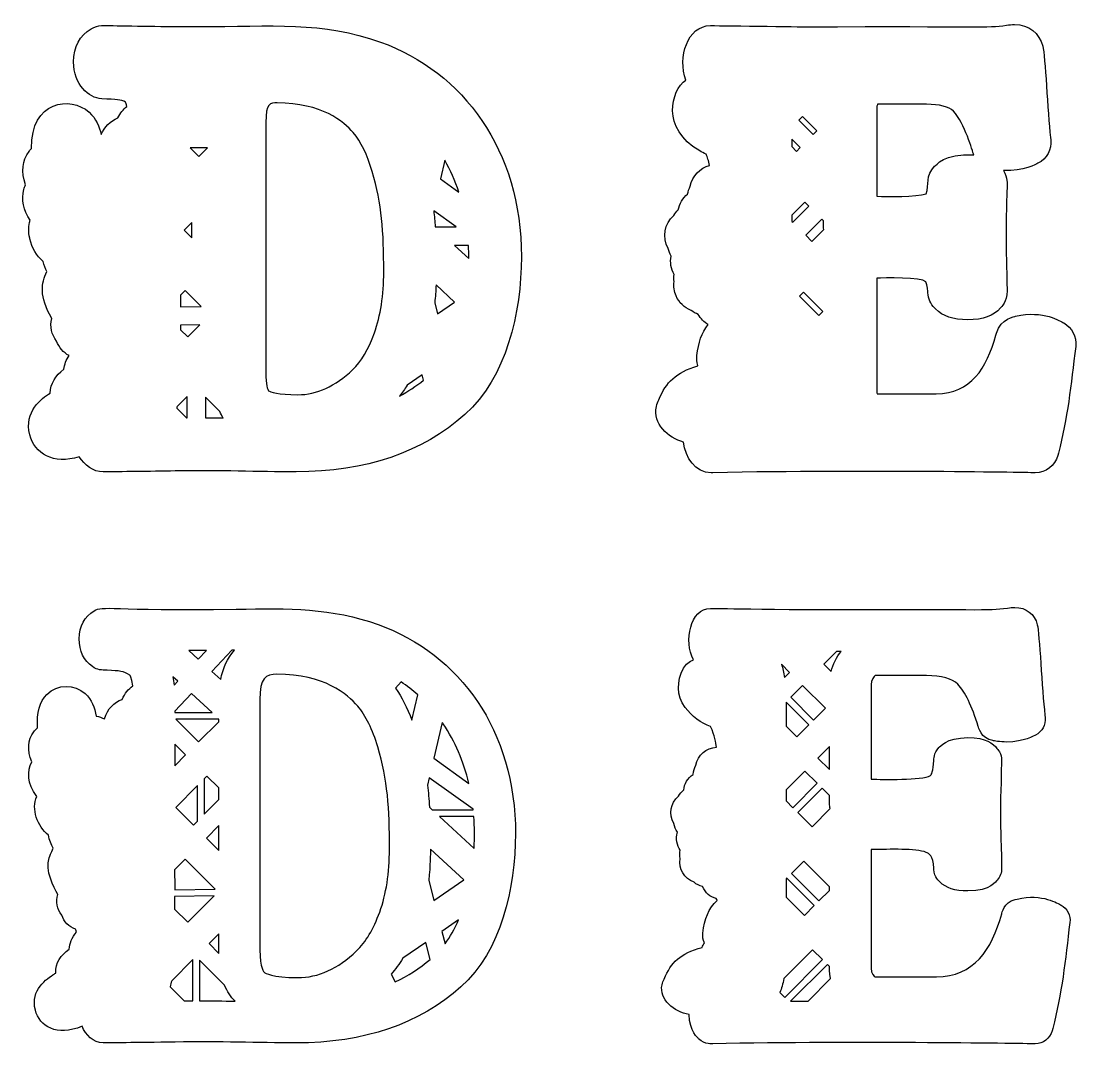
# Model space of a CAD drawing. Header units: millimetres. Extents: x -471 to 1551, y -2688 to 316.
# Drawn here: x 33 to 321.7, y -134 to 145.9 of the extents above; entities that cross this region are included whole.
import ezdxf

# ---------------------------------------------------------------- set-up
doc = ezdxf.new("R2010")
doc.units = ezdxf.units.MM
doc.header["$MEASUREMENT"] = 0
doc.layers.add('Layer 1', color=7, linetype='Continuous')

msp = doc.modelspace()

# ---------------------------------------------------------------- linework, layer by layer
at = {"layer": 'Layer 1', "color": 250}
for points, knots in [([(131.2421, 140.195), (115.3742, 145.9082), (101.8653, 144.397), (81.2979, 144.397), (81.2979, 144.397), (75.3635, 144.397), (63.7898, 144.5813), (58.224, 144.6734), (58.224, 144.6734), (58.224, 144.6734), (58.2056, 144.6734), (58.2056, 144.6734), (58.2056, 144.6734), (55.736, 144.7103), (54.1511, 144.9683), (52.2159, 143.8073), (52.2159, 143.8073), (49.0829, 142.0565), (47.369, 138.8497), (47.369, 134.7584), (47.369, 134.7584), (47.369, 128.5292), (51.4972, 124.8432), (55.0909, 124.6589), (55.0909, 124.6589), (59.2192, 124.4562), (60.2697, 124.5299), (61.5781, 123.7006), (61.5781, 123.7006), (61.6518, 123.5348), (61.7624, 123.1846), (61.8914, 122.5764), (61.8914, 122.5764), (60.9515, 121.7654), (60.1407, 120.715), (59.4956, 119.4617), (59.4956, 119.4617), (57.4315, 118.5771), (55.8465, 116.9369), (54.925, 114.9465), (54.925, 114.9465), (54.925, 114.9465), (54.9066, 114.9465), (54.9066, 114.9465), (54.9066, 114.9465), (54.4274, 116.9553), (53.5796, 119.2406), (51.6077, 121.0098), (51.6077, 121.0098), (46.5948, 125.5251), (35.6477, 124.1613), (35.8872, 111.1132), (35.8872, 111.1132), (35.6292, 110.8551), (35.4081, 110.5602), (35.1869, 110.2654), (35.1869, 110.2654), (33.344, 107.759), (33.0307, 104.718), (34.2286, 101.1612), (34.2286, 101.1612), (34.0443, 100.7557), (33.9153, 100.3134), (33.7863, 99.8711), (33.7863, 99.8711), (33.0675, 97.0698), (33.6388, 94.2316), (35.5002, 91.4303), (35.5002, 91.4303), (35.0394, 89.9744), (35.0026, 88.3157), (35.3712, 86.5281), (35.3712, 86.5281), (35.3897, 86.4728), (35.3897, 86.4175), (35.4081, 86.3806), (35.4081, 86.3806), (35.9978, 83.8189), (37.2326, 81.7548), (39.0571, 80.2067), (39.0571, 80.2067), (39.2783, 79.1194), (39.6838, 78.1426), (40.0524, 77.4239), (40.0524, 77.4239), (38.5411, 74.1987), (37.8777, 70.7892), (41.3978, 64.5969), (41.3978, 64.5969), (40.8633, 62.4038), (41.3609, 60.1553), (42.7247, 58.4045), (42.7247, 58.4045), (43.3513, 56.6721), (44.5676, 55.2715), (46.1342, 54.4237), (46.1342, 54.4237), (45.3601, 53.2626), (44.8994, 52.0095), (44.6966, 50.7194), (44.6966, 50.7194), (42.3745, 48.9502), (41.1397, 46.8123), (40.9555, 44.2137), (40.9555, 44.2137), (38.6886, 42.7394), (33.731, 39.2193), (35.4081, 32.769), (35.4081, 32.769), (36.7351, 27.7193), (41.8585, 24.4572), (48.9354, 26.7978), (48.9354, 26.7978), (50.3361, 24.4941), (52.7504, 22.6512), (55.4596, 22.6512), (55.4596, 22.6512), (60.1407, 22.688), (68.1207, 22.7802), (75.1792, 22.8908), (75.1792, 22.8908), (87.5086, 23.1119), (97.737, 22.6512), (108.1866, 22.6512), (108.1866, 22.6512), (127.2428, 22.6512), (142.779, 27.9404), (154.3528, 38.3716), (154.3528, 38.3716), (165.6685, 48.3605), (169.7968, 66.2187), (169.7968, 81.4232), (169.7968, 81.4232), (169.7968, 110.6708), (153.9289, 132.0123), (131.2421, 140.195)], [0, 0, 0, 0, 0.02857143, 0.02857143, 0.02857143, 0.02857143, 0.05714286, 0.05714286, 0.05714286, 0.05714286, 0.08571429, 0.08571429, 0.08571429, 0.08571429, 0.11428571, 0.11428571, 0.11428571, 0.11428571, 0.14285714, 0.14285714, 0.14285714, 0.14285714, 0.17142857, 0.17142857, 0.17142857, 0.17142857, 0.2, 0.2, 0.2, 0.2, 0.22857143, 0.22857143, 0.22857143, 0.22857143, 0.25714286, 0.25714286, 0.25714286, 0.25714286, 0.28571429, 0.28571429, 0.28571429, 0.28571429, 0.31428571, 0.31428571, 0.31428571, 0.31428571, 0.34285714, 0.34285714, 0.34285714, 0.34285714, 0.37142857, 0.37142857, 0.37142857, 0.37142857, 0.4, 0.4, 0.4, 0.4, 0.42857143, 0.42857143, 0.42857143, 0.42857143, 0.45714286, 0.45714286, 0.45714286, 0.45714286, 0.48571429, 0.48571429, 0.48571429, 0.48571429, 0.51428571, 0.51428571, 0.51428571, 0.51428571, 0.54285714, 0.54285714, 0.54285714, 0.54285714, 0.57142857, 0.57142857, 0.57142857, 0.57142857, 0.6, 0.6, 0.6, 0.6, 0.62857143, 0.62857143, 0.62857143, 0.62857143, 0.65714286, 0.65714286, 0.65714286, 0.65714286, 0.68571429, 0.68571429, 0.68571429, 0.68571429, 0.71428571, 0.71428571, 0.71428571, 0.71428571, 0.74285714, 0.74285714, 0.74285714, 0.74285714, 0.77142857, 0.77142857, 0.77142857, 0.77142857, 0.8, 0.8, 0.8, 0.8, 0.82857143, 0.82857143, 0.82857143, 0.82857143, 0.85714286, 0.85714286, 0.85714286, 0.85714286, 0.88571429, 0.88571429, 0.88571429, 0.88571429, 0.91428571, 0.91428571, 0.91428571, 0.91428571, 0.94285714, 0.94285714, 0.94285714, 0.94285714, 1, 1, 1, 1]), ([(318.0508, 63.4054), (317.3137, 63.7002), (312.5588, 67.0175), (304.8921, 65.1931), (304.8921, 65.1931), (304.8184, 65.1562), (300.8191, 64.6033), (299.6949, 60.5856), (299.6949, 60.5856), (299.6949, 60.5856), (299.5474, 60.0696), (299.5474, 60.0696), (299.5474, 60.0696), (296.9857, 50.947), (292.7101, 44.0175), (283.2004, 44.0175), (283.2004, 44.0175), (283.2004, 44.0175), (267.0746, 44.0174), (267.0746, 44.0174), (267.0746, 44.0174), (266.835, 44.6256), (267.0193, 43.1143), (266.964, 75.6241), (266.964, 75.6241), (268.6411, 75.6426), (279.4408, 75.9927), (280.3439, 74.6105), (280.3439, 74.6105), (280.8784, 73.818), (280.8968, 71.6986), (280.9152, 71.6065), (280.9152, 71.6065), (281.0074, 70.0399), (281.6524, 68.5656), (282.7582, 67.4598), (282.7582, 67.4598), (282.7582, 67.4598), (283.0162, 67.2018), (283.0162, 67.2018), (283.0162, 67.2018), (285.0434, 65.1561), (287.771, 64.2531), (291.8255, 64.2531), (291.8255, 64.2531), (296.0643, 64.2531), (298.8288, 65.2484), (300.7824, 67.4599), (300.7824, 67.4599), (300.8745, 67.5889), (302.6806, 69.2292), (302.6069, 72.1226), (302.6069, 72.1226), (302.2199, 86.2029), (302.1461, 87.2165), (302.5884, 101.0387), (302.5884, 101.0387), (302.57, 101.2045), (302.8464, 103.0659), (301.5932, 105.0194), (301.5932, 105.0194), (307.2142, 104.7798), (310.5869, 106.8993), (311.0107, 107.0467), (311.0107, 107.0467), (313.4066, 108.2262), (314.8257, 110.8063), (314.5308, 113.4786), (314.5308, 113.4786), (314.5308, 113.4786), (314.4571, 114.1237), (314.4571, 114.1237), (314.4571, 114.1237), (313.683, 120.9979), (313.0011, 136.5525), (312.3377, 139.022), (312.3377, 139.022), (311.4715, 142.6158), (308.4306, 144.9748), (304.6525, 144.9748), (304.6525, 144.9748), (303.8601, 144.9748), (303.1781, 144.8826), (302.441, 144.7721), (302.441, 144.7721), (296.7278, 143.9428), (296.5803, 144.5878), (247.576, 144.3482), (247.576, 144.3482), (247.576, 144.3482), (221.535, 144.68), (221.4982, 144.68), (221.4982, 144.68), (215.1215, 144.68), (212.5045, 135.9628), (214.7898, 129.7889), (214.7898, 129.7889), (210.6984, 127.006), (207.8972, 116.5564), (218.5495, 110.4194), (218.5495, 110.4194), (219.1393, 110.0692), (219.7106, 109.7928), (220.2819, 109.5532), (220.2819, 109.5532), (220.632, 108.7423), (221.019, 107.6734), (221.2402, 106.4571), (221.2402, 106.4571), (218.6232, 105.7199), (216.5406, 103.6189), (215.9693, 100.7623), (215.9693, 100.7623), (215.6192, 100.0804), (215.3795, 99.3617), (215.2505, 98.6061), (215.2505, 98.6061), (213.8868, 97.5188), (212.9653, 95.9707), (212.652, 94.2567), (212.652, 94.2567), (212.1912, 93.8144), (211.7858, 93.3167), (211.4541, 92.7823), (211.4541, 92.7823), (208.9292, 90.4786), (208.2657, 86.7926), (209.9244, 83.7518), (209.9244, 83.7518), (210.0903, 83.0146), (210.3667, 82.2958), (210.7537, 81.6324), (210.7537, 81.6324), (210.3851, 79.9184), (210.6801, 78.1492), (211.5462, 76.6195), (211.5462, 76.6195), (211.4725, 75.9745), (211.4725, 75.3294), (211.5647, 74.6844), (211.5647, 74.6844), (211.3804, 73.339), (211.5647, 71.9752), (212.0991, 70.7405), (212.0991, 70.7405), (212.8732, 68.9528), (214.3475, 67.5337), (216.1721, 66.7965), (216.1721, 66.7965), (216.7802, 66.3358), (217.4437, 65.9672), (218.1625, 65.7092), (218.1625, 65.7092), (218.7891, 64.5297), (219.729, 63.5713), (220.89, 62.9079), (220.89, 62.9079), (219.1208, 60.7148), (218.144, 58.024), (217.7939, 54.4303), (217.7939, 54.4303), (217.7017, 53.5272), (217.7939, 52.6426), (218.0703, 51.7764), (218.0703, 51.7764), (218.0519, 51.7396), (218.0335, 51.7027), (218.015, 51.6843), (218.015, 51.6843), (211.9517, 49.7123), (209.4453, 47.298), (207.3627, 42.3405), (207.3627, 42.3405), (207.1416, 41.806), (206.8836, 41.3637), (206.6993, 40.4975), (206.6993, 40.4975), (205.6672, 35.798), (209.906, 31.9646), (214.1448, 30.7667), (214.1448, 30.7667), (214.6425, 26.4726), (217.37, 22.4181), (221.6457, 22.4181), (221.6457, 22.4181), (221.6457, 22.4181), (222.1617, 22.4181), (222.1617, 22.4181), (222.1617, 22.4181), (264.8631, 23.2659), (310.2551, 22.3996), (310.2736, 22.3996), (310.2736, 22.3996), (313.1301, 22.3996), (315.6734, 24.3347), (316.4106, 27.0992), (316.4106, 27.0992), (316.4106, 27.0992), (316.5949, 27.7995), (316.5949, 27.7995), (316.5949, 27.7995), (319.1382, 37.1249), (320.0044, 46.395), (321.3313, 56.9367), (321.3313, 56.9367), (321.6631, 59.5904), (320.3545, 62.1706), (318.0508, 63.4054)], [0, 0, 0, 0, 0.01886792, 0.01886792, 0.01886792, 0.01886792, 0.03773585, 0.03773585, 0.03773585, 0.03773585, 0.05660377, 0.05660377, 0.05660377, 0.05660377, 0.0754717, 0.0754717, 0.0754717, 0.0754717, 0.09433962, 0.09433962, 0.09433962, 0.09433962, 0.11320755, 0.11320755, 0.11320755, 0.11320755, 0.13207547, 0.13207547, 0.13207547, 0.13207547, 0.1509434, 0.1509434, 0.1509434, 0.1509434, 0.16981132, 0.16981132, 0.16981132, 0.16981132, 0.18867925, 0.18867925, 0.18867925, 0.18867925, 0.20754717, 0.20754717, 0.20754717, 0.20754717, 0.22641509, 0.22641509, 0.22641509, 0.22641509, 0.24528302, 0.24528302, 0.24528302, 0.24528302, 0.26415094, 0.26415094, 0.26415094, 0.26415094, 0.28301887, 0.28301887, 0.28301887, 0.28301887, 0.30188679, 0.30188679, 0.30188679, 0.30188679, 0.32075472, 0.32075472, 0.32075472, 0.32075472, 0.33962264, 0.33962264, 0.33962264, 0.33962264, 0.35849057, 0.35849057, 0.35849057, 0.35849057, 0.37735849, 0.37735849, 0.37735849, 0.37735849, 0.39622642, 0.39622642, 0.39622642, 0.39622642, 0.41509434, 0.41509434, 0.41509434, 0.41509434, 0.43396226, 0.43396226, 0.43396226, 0.43396226, 0.45283019, 0.45283019, 0.45283019, 0.45283019, 0.47169811, 0.47169811, 0.47169811, 0.47169811, 0.49056604, 0.49056604, 0.49056604, 0.49056604, 0.50943396, 0.50943396, 0.50943396, 0.50943396, 0.52830189, 0.52830189, 0.52830189, 0.52830189, 0.54716981, 0.54716981, 0.54716981, 0.54716981, 0.56603774, 0.56603774, 0.56603774, 0.56603774, 0.58490566, 0.58490566, 0.58490566, 0.58490566, 0.60377358, 0.60377358, 0.60377358, 0.60377358, 0.62264151, 0.62264151, 0.62264151, 0.62264151, 0.64150943, 0.64150943, 0.64150943, 0.64150943, 0.66037736, 0.66037736, 0.66037736, 0.66037736, 0.67924528, 0.67924528, 0.67924528, 0.67924528, 0.69811321, 0.69811321, 0.69811321, 0.69811321, 0.71698113, 0.71698113, 0.71698113, 0.71698113, 0.73584906, 0.73584906, 0.73584906, 0.73584906, 0.75471698, 0.75471698, 0.75471698, 0.75471698, 0.77358491, 0.77358491, 0.77358491, 0.77358491, 0.79245283, 0.79245283, 0.79245283, 0.79245283, 0.81132075, 0.81132075, 0.81132075, 0.81132075, 0.83018868, 0.83018868, 0.83018868, 0.83018868, 0.8490566, 0.8490566, 0.8490566, 0.8490566, 0.86792453, 0.86792453, 0.86792453, 0.86792453, 0.88679245, 0.88679245, 0.88679245, 0.88679245, 0.90566038, 0.90566038, 0.90566038, 0.90566038, 0.9245283, 0.9245283, 0.9245283, 0.9245283, 0.94339623, 0.94339623, 0.94339623, 0.94339623, 0.96226415, 0.96226415, 0.96226415, 0.96226415, 1, 1, 1, 1]), ([(123.815, 115.4072), (125.9344, 112.8639), (127.6299, 109.3807), (129.0121, 104.7917), (129.0121, 104.7917), (131.666, 95.8349), (132.1636, 88.5184), (132.1636, 77.3132), (132.1636, 77.3132), (132.1636, 70.955), (131.2975, 65.3523), (129.6019, 60.6344), (129.6019, 60.6344), (127.9985, 56.1928), (125.9897, 52.8203), (123.6676, 50.5903), (123.6676, 50.5903), (118.9127, 46.0382), (113.863, 43.7344), (108.6843, 43.7344), (108.6843, 43.7344), (103.2476, 43.7344), (101.1466, 44.5454), (100.6306, 44.8034), (100.6306, 44.8034), (100.4463, 45.1535), (99.9303, 46.4621), (99.9303, 49.7609), (99.9303, 49.7609), (99.9303, 49.7609), (99.9302, 118.1717), (99.9302, 118.1717), (99.9302, 118.1717), (99.9302, 123.5347), (101.165, 123.5347), (103.0264, 123.5347), (103.0264, 123.5347), (115.2083, 123.5347), (121.2901, 118.4297), (123.815, 115.4072)], [0, 0, 0, 0, 0.09090909, 0.09090909, 0.09090909, 0.09090909, 0.18181818, 0.18181818, 0.18181818, 0.18181818, 0.27272727, 0.27272727, 0.27272727, 0.27272727, 0.36363636, 0.36363636, 0.36363636, 0.36363636, 0.45454545, 0.45454545, 0.45454545, 0.45454545, 0.54545455, 0.54545455, 0.54545455, 0.54545455, 0.63636364, 0.63636364, 0.63636364, 0.63636364, 0.72727273, 0.72727273, 0.72727273, 0.72727273, 0.81818182, 0.81818182, 0.81818182, 0.81818182, 1, 1, 1, 1]), ([(282.7766, 106.1989), (280.1965, 103.6187), (281.3207, 101.2229), (280.4545, 98.6612), (280.4545, 98.6612), (277.7269, 97.795), (269.8759, 97.9609), (266.964, 97.9977), (266.964, 97.9977), (267.0746, 123.3016), (266.7428, 122.2511), (267.1852, 123.1541), (267.1852, 123.1541), (267.1852, 123.1541), (280.5282, 123.1541), (280.5282, 123.1541), (280.5282, 123.1541), (284.1036, 123.1541), (286.7206, 122.4906), (287.9, 121.2742), (287.9, 121.2742), (291.0331, 118.0306), (293.0972, 110.2349), (293.4658, 109.3319), (293.4658, 109.3319), (285.3567, 109.9216), (283.0531, 106.3279), (282.7766, 106.1989)], [0, 0, 0, 0, 0.125, 0.125, 0.125, 0.125, 0.25, 0.25, 0.25, 0.25, 0.375, 0.375, 0.375, 0.375, 0.5, 0.5, 0.5, 0.5, 0.625, 0.625, 0.625, 0.625, 0.75, 0.75, 0.75, 0.75, 1, 1, 1, 1]), ([(249.6034, 114.8608), (249.6034, 114.8608), (245.641, 118.8416), (245.641, 118.8416), (245.641, 118.8416), (245.641, 118.8416), (246.6363, 119.8368), (246.6363, 119.8368), (246.6363, 119.8368), (246.6363, 119.8368), (250.5986, 115.8745), (250.5986, 115.8745), (250.5986, 115.8745), (250.5986, 115.8745), (249.6034, 114.8608), (249.6034, 114.8608)], [0, 0, 0, 0, 0.2, 0.2, 0.2, 0.2, 0.4, 0.4, 0.4, 0.4, 0.6, 0.6, 0.6, 0.6, 1, 1, 1, 1]), ([(245.0328, 110.2903), (245.0328, 110.2903), (243.7243, 111.5987), (243.7243, 111.5987), (243.7243, 111.5987), (243.7243, 111.5987), (243.7243, 113.6628), (243.7243, 113.6628), (243.7243, 113.6628), (243.7243, 113.6628), (246.0465, 111.3223), (246.0465, 111.3223), (246.0465, 111.3223), (246.0465, 111.3223), (245.0328, 110.2903), (245.0328, 110.2903)], [0, 0, 0, 0, 0.2, 0.2, 0.2, 0.2, 0.4, 0.4, 0.4, 0.4, 0.6, 0.6, 0.6, 0.6, 1, 1, 1, 1]), ([(81.5927, 108.8831), (81.5927, 108.8831), (79.2153, 111.2605), (79.2153, 111.2605), (79.2153, 111.2605), (79.2153, 111.2605), (83.9517, 111.2605), (83.9517, 111.2605), (83.9517, 111.2605), (83.9517, 111.2605), (81.5927, 108.8831), (81.5927, 108.8831)], [0, 0, 0, 0, 0.25, 0.25, 0.25, 0.25, 0.5, 0.5, 0.5, 0.5, 1, 1, 1, 1]), ([(147.6628, 102.783), (147.6628, 102.783), (148.8607, 107.8511), (148.8607, 107.8511), (148.8607, 107.8511), (150.4088, 105.1604), (151.6989, 102.2485), (152.7125, 99.1707), (152.7125, 99.1707), (152.7125, 99.1707), (147.6628, 102.783), (147.6628, 102.783)], [0, 0, 0, 0, 0.25, 0.25, 0.25, 0.25, 0.5, 0.5, 0.5, 0.5, 1, 1, 1, 1]), ([(243.9639, 90.9023), (243.9639, 90.9023), (243.7243, 91.1419), (243.7243, 91.1419), (243.7243, 91.1419), (243.7243, 91.1419), (243.7243, 92.8558), (243.7243, 92.8558), (243.7243, 92.8558), (243.7243, 92.8558), (247.2812, 96.4128), (247.2812, 96.4128), (247.2812, 96.4128), (247.2812, 96.4128), (248.387, 95.307), (248.387, 95.307), (248.387, 95.307), (248.387, 95.307), (243.9639, 90.9023), (243.9639, 90.9023)], [0, 0, 0, 0, 0.16666667, 0.16666667, 0.16666667, 0.16666667, 0.33333333, 0.33333333, 0.33333333, 0.33333333, 0.5, 0.5, 0.5, 0.5, 0.66666667, 0.66666667, 0.66666667, 0.66666667, 1, 1, 1, 1]), ([(151.9569, 89.6242), (151.9569, 89.6242), (146.2253, 89.6242), (146.2253, 89.6242), (146.2253, 89.6242), (146.1332, 91.1538), (146.0042, 92.5914), (145.8383, 93.992), (145.8383, 93.992), (145.8383, 93.992), (151.9569, 89.6242), (151.9569, 89.6242)], [0, 0, 0, 0, 0.25, 0.25, 0.25, 0.25, 0.5, 0.5, 0.5, 0.5, 1, 1, 1, 1]), ([(77.5751, 88.7212), (77.5751, 88.7212), (79.6576, 90.8037), (79.6576, 90.8037), (79.6576, 90.8037), (79.6576, 90.8037), (79.6576, 86.6386), (79.6576, 86.6386), (79.6576, 86.6386), (79.6576, 86.6386), (77.5751, 88.7212), (77.5751, 88.7212)], [0, 0, 0, 0, 0.25, 0.25, 0.25, 0.25, 0.5, 0.5, 0.5, 0.5, 1, 1, 1, 1]), ([(249.1979, 85.6683), (249.1979, 85.6683), (247.5208, 87.3454), (247.5208, 87.3454), (247.5208, 87.3454), (247.5208, 87.3454), (251.9439, 91.7685), (251.9439, 91.7685), (251.9439, 91.7685), (251.9439, 91.7685), (252.4047, 91.3078), (252.4047, 91.3078), (252.4047, 91.3078), (252.4047, 91.3078), (252.4047, 89.7228), (252.4047, 89.7228), (252.4047, 89.7228), (252.4047, 89.4464), (252.4231, 89.1699), (252.46, 88.8935), (252.46, 88.8935), (252.46, 88.8935), (249.1979, 85.6683), (249.1979, 85.6683)], [0, 0, 0, 0, 0.14285714, 0.14285714, 0.14285714, 0.14285714, 0.28571429, 0.28571429, 0.28571429, 0.28571429, 0.42857143, 0.42857143, 0.42857143, 0.42857143, 0.57142857, 0.57142857, 0.57142857, 0.57142857, 0.71428571, 0.71428571, 0.71428571, 0.71428571, 1, 1, 1, 1]), ([(155.4032, 81.0176), (155.4032, 81.0176), (151.533, 84.5929), (151.533, 84.5929), (151.533, 84.5929), (151.533, 84.5929), (155.3295, 84.5929), (155.3295, 84.5929), (155.3295, 84.5929), (155.3848, 83.395), (155.4032, 82.2155), (155.4032, 81.0176)], [0, 0, 0, 0, 0.25, 0.25, 0.25, 0.25, 0.5, 0.5, 0.5, 0.5, 1, 1, 1, 1]), ([(77.9068, 72.2819), (77.9068, 72.2819), (82.293, 67.8773), (82.293, 67.8773), (82.293, 67.8773), (82.293, 67.8773), (76.6167, 67.8036), (76.6167, 67.8036), (76.6167, 67.8036), (76.6167, 68.8725), (76.6167, 69.923), (76.6167, 70.9919), (76.6167, 70.9919), (76.6167, 70.9919), (77.9068, 72.2819), (77.9068, 72.2819)], [0, 0, 0, 0, 0.2, 0.2, 0.2, 0.2, 0.4, 0.4, 0.4, 0.4, 0.6, 0.6, 0.6, 0.6, 1, 1, 1, 1]), ([(151.5331, 69.0936), (151.5331, 69.0936), (146.8703, 65.8868), (146.8703, 65.8868), (146.8703, 65.8868), (146.8703, 65.8868), (146.0963, 68.9093), (146.0963, 68.9093), (146.0963, 68.9093), (146.2806, 70.4942), (146.3911, 72.1161), (146.4649, 73.7562), (146.4649, 73.7562), (146.4649, 73.7562), (151.5331, 69.0936), (151.5331, 69.0936)], [0, 0, 0, 0, 0.2, 0.2, 0.2, 0.2, 0.4, 0.4, 0.4, 0.4, 0.6, 0.6, 0.6, 0.6, 1, 1, 1, 1]), ([(245.8253, 70.685), (245.8253, 70.685), (246.9495, 71.8093), (246.9495, 71.8093), (246.9495, 71.8093), (246.9495, 71.8093), (252.2388, 66.52), (252.2388, 66.52), (252.2388, 66.52), (252.2388, 66.52), (251.1145, 65.3958), (251.1145, 65.3958), (251.1145, 65.3958), (251.1145, 65.3958), (245.8253, 70.685), (245.8253, 70.685)], [0, 0, 0, 0, 0.2, 0.2, 0.2, 0.2, 0.4, 0.4, 0.4, 0.4, 0.6, 0.6, 0.6, 0.6, 1, 1, 1, 1]), ([(81.9245, 62.846), (81.9245, 62.846), (78.6071, 59.5287), (78.6071, 59.5287), (78.6071, 59.5287), (78.6071, 59.5287), (76.6351, 61.5006), (76.6351, 61.5006), (76.6351, 61.5006), (76.6351, 61.5006), (76.6351, 62.7907), (76.6351, 62.7907), (76.6351, 62.7907), (76.6351, 62.7907), (81.9245, 62.846), (81.9245, 62.846)], [0, 0, 0, 0, 0.2, 0.2, 0.2, 0.2, 0.4, 0.4, 0.4, 0.4, 0.6, 0.6, 0.6, 0.6, 1, 1, 1, 1]), ([(143.0555, 47.7153), (141.0282, 46.0751), (138.8167, 44.6191), (136.4577, 43.3475), (136.4577, 43.3475), (137.1948, 44.2874), (137.8952, 45.2826), (138.5771, 46.3147), (138.5771, 46.3147), (138.5771, 46.3147), (142.6868, 49.1529), (142.6868, 49.1529), (142.6868, 49.1529), (142.6868, 49.1529), (143.0555, 47.7153), (143.0555, 47.7153)], [0, 0, 0, 0, 0.2, 0.2, 0.2, 0.2, 0.4, 0.4, 0.4, 0.4, 0.6, 0.6, 0.6, 0.6, 1, 1, 1, 1]), ([(78.2938, 37.3763), (78.2938, 37.3763), (75.5663, 40.1039), (75.5663, 40.1039), (75.5663, 40.1039), (75.6031, 40.2329), (75.64, 40.3619), (75.6584, 40.4909), (75.6584, 40.4909), (75.6584, 40.4909), (78.4045, 43.2369), (78.4045, 43.2369), (78.4045, 43.2369), (78.4045, 43.2369), (78.4045, 37.3947), (78.4045, 37.3947), (78.4045, 37.3947), (78.386, 37.3763), (78.3307, 37.3763), (78.2938, 37.3763)], [0, 0, 0, 0, 0.16666667, 0.16666667, 0.16666667, 0.16666667, 0.33333333, 0.33333333, 0.33333333, 0.33333333, 0.5, 0.5, 0.5, 0.5, 0.66666667, 0.66666667, 0.66666667, 0.66666667, 1, 1, 1, 1]), ([(83.4541, 43.0894), (83.4541, 43.0894), (87.3427, 39.2008), (87.3427, 39.2008), (87.3427, 39.2008), (87.6192, 38.5558), (87.9325, 37.9476), (88.2827, 37.3763), (88.2827, 37.3763), (86.8083, 37.3947), (85.168, 37.4131), (83.4541, 37.4131), (83.4541, 37.4131), (83.4541, 37.4131), (83.4541, 43.0894), (83.4541, 43.0894)], [0, 0, 0, 0, 0.2, 0.2, 0.2, 0.2, 0.4, 0.4, 0.4, 0.4, 0.6, 0.6, 0.6, 0.6, 1, 1, 1, 1]), ([(130.6837, -19.1078), (117.8567, -14.482), (106.4119, -14.6847), (91.8156, -14.9059), (91.8156, -14.9059), (56.6888, -15.4219), (55.5646, -13.8001), (52.9844, -15.3666), (52.9844, -15.3666), (50.3674, -16.8226), (48.9299, -19.5501), (48.9299, -23.0334), (48.9299, -23.0334), (48.9299, -26.3322), (50.1647, -28.9492), (52.5237, -30.5895), (52.5237, -30.5895), (53.8691, -31.6031), (55.0486, -31.5478), (56.5782, -31.6031), (56.5782, -31.6031), (59.9324, -31.7506), (61.075, -31.8058), (62.7337, -32.9485), (62.7337, -32.9485), (62.7337, -32.9485), (63.2866, -33.4461), (63.5999, -35.8972), (63.5999, -35.8972), (62.3651, -36.7081), (61.3883, -37.9429), (60.6512, -39.5832), (60.6512, -39.5832), (58.4765, -40.3019), (56.6335, -42.108), (55.8411, -44.9277), (55.8411, -44.9277), (55.1223, -44.5407), (54.3483, -44.2827), (53.5558, -44.1906), (53.5558, -44.1906), (53.1135, -41.85), (52.3394, -39.5832), (50.5333, -37.9614), (50.5333, -37.9614), (47.6952, -35.3997), (42.9219, -35.3075), (40.0469, -38.201), (40.0469, -38.201), (38.1486, -40.1177), (37.3009, -43.177), (37.5036, -47.3237), (37.5036, -47.3237), (37.1166, -47.6554), (36.7664, -48.024), (36.4715, -48.4479), (36.4715, -48.4479), (34.8681, -50.641), (34.6838, -53.4055), (35.9555, -56.6859), (35.9555, -56.6859), (34.6285, -59.1371), (34.6654, -62.5466), (37.2824, -66.1035), (37.2824, -66.1035), (35.7528, -69.5314), (37.4667, -74.3968), (40.526, -76.6636), (40.526, -76.6636), (40.7103, -78.009), (41.2632, -79.3175), (41.8345, -80.2758), (41.8345, -80.2758), (41.1342, -81.6212), (40.9499, -82.2846), (40.7287, -82.9296), (40.7287, -82.9296), (39.5493, -86.376), (41.8898, -90.9097), (43.1061, -92.9369), (43.1061, -92.9369), (42.4242, -94.8352), (42.7744, -96.973), (44.1382, -98.558), (44.1382, -98.558), (44.7095, -100.3825), (46.1286, -101.7831), (47.9163, -102.3729), (47.9163, -102.3729), (48.0085, -102.6678), (48.1006, -102.9627), (48.1928, -103.2391), (48.1928, -103.2391), (46.9211, -104.6582), (46.2761, -106.2984), (46.1839, -107.9018), (46.1839, -107.9018), (43.8434, -109.5052), (42.4058, -111.5877), (42.498, -114.4074), (42.498, -114.4074), (42.369, -114.4811), (42.0925, -114.6654), (42.0925, -114.6654), (42.0925, -114.6654), (40.1021, -115.9371), (35.4579, -118.9227), (36.9322, -124.5621), (36.9322, -124.5621), (38.0933, -129.0037), (42.7007, -131.8234), (49.6856, -128.9668), (49.6856, -128.9668), (50.6439, -131.252), (52.8186, -133.5005), (55.4724, -133.5005), (55.4724, -133.5005), (56.6704, -133.482), (64.3923, -133.4452), (75.1184, -133.2609), (75.1184, -133.2609), (87.4846, -133.0397), (97.7131, -133.5005), (108.1627, -133.5005), (108.1627, -133.5005), (126.8134, -133.5005), (141.9994, -128.3402), (153.2783, -118.1671), (153.2783, -118.1671), (164.2255, -108.4916), (168.1879, -90.9835), (168.1879, -76.3134), (168.1879, -76.3134), (168.1879, -48.0976), (152.965, -27.1432), (130.6837, -19.1078)], [0, 0, 0, 0, 0.02857143, 0.02857143, 0.02857143, 0.02857143, 0.05714286, 0.05714286, 0.05714286, 0.05714286, 0.08571429, 0.08571429, 0.08571429, 0.08571429, 0.11428571, 0.11428571, 0.11428571, 0.11428571, 0.14285714, 0.14285714, 0.14285714, 0.14285714, 0.17142857, 0.17142857, 0.17142857, 0.17142857, 0.2, 0.2, 0.2, 0.2, 0.22857143, 0.22857143, 0.22857143, 0.22857143, 0.25714286, 0.25714286, 0.25714286, 0.25714286, 0.28571429, 0.28571429, 0.28571429, 0.28571429, 0.31428571, 0.31428571, 0.31428571, 0.31428571, 0.34285714, 0.34285714, 0.34285714, 0.34285714, 0.37142857, 0.37142857, 0.37142857, 0.37142857, 0.4, 0.4, 0.4, 0.4, 0.42857143, 0.42857143, 0.42857143, 0.42857143, 0.45714286, 0.45714286, 0.45714286, 0.45714286, 0.48571429, 0.48571429, 0.48571429, 0.48571429, 0.51428571, 0.51428571, 0.51428571, 0.51428571, 0.54285714, 0.54285714, 0.54285714, 0.54285714, 0.57142857, 0.57142857, 0.57142857, 0.57142857, 0.6, 0.6, 0.6, 0.6, 0.62857143, 0.62857143, 0.62857143, 0.62857143, 0.65714286, 0.65714286, 0.65714286, 0.65714286, 0.68571429, 0.68571429, 0.68571429, 0.68571429, 0.71428571, 0.71428571, 0.71428571, 0.71428571, 0.74285714, 0.74285714, 0.74285714, 0.74285714, 0.77142857, 0.77142857, 0.77142857, 0.77142857, 0.8, 0.8, 0.8, 0.8, 0.82857143, 0.82857143, 0.82857143, 0.82857143, 0.85714286, 0.85714286, 0.85714286, 0.85714286, 0.88571429, 0.88571429, 0.88571429, 0.88571429, 0.91428571, 0.91428571, 0.91428571, 0.91428571, 0.94285714, 0.94285714, 0.94285714, 0.94285714, 1, 1, 1, 1]), ([(317.337, -95.8235), (316.5629, -95.5102), (312.3058, -92.5246), (305.3025, -94.1833), (305.3025, -94.1833), (305.3025, -94.1833), (304.768, -94.3123), (304.768, -94.3123), (304.768, -94.3123), (301.5982, -95.0679), (301.1927, -98.0534), (301.1189, -98.2009), (301.1189, -98.2009), (298.3729, -108.0423), (293.526, -115.4142), (283.2422, -115.4142), (283.2422, -115.4142), (283.2422, -115.4142), (266.5082, -115.4142), (266.5082, -115.4142), (266.5082, -115.4142), (266.1765, -115.4142), (265.4209, -114.548), (265.4209, -113.1104), (265.4209, -113.1104), (265.4209, -113.1104), (265.4209, -80.6191), (265.4209, -80.6191), (265.4209, -80.6191), (270.6549, -80.6006), (277.5475, -80.2689), (280.4594, -81.3932), (280.4594, -81.3932), (281.2519, -81.7065), (282.3393, -82.1119), (282.542, -85.761), (282.542, -85.761), (282.542, -85.761), (282.5604, -86.1111), (282.5604, -86.1111), (282.5604, -86.1111), (282.671, -88.2305), (284.1085, -89.3363), (284.2007, -89.4653), (284.2007, -89.4653), (285.9146, -91.1792), (288.2736, -91.9533), (291.8858, -91.9533), (291.8858, -91.9533), (298.2624, -91.9533), (299.5525, -89.2442), (299.8842, -89.023), (299.8842, -89.023), (300.6767, -88.1199), (301.1006, -86.9404), (301.0821, -85.7241), (301.0821, -85.7241), (300.6951, -67.1102), (300.5845, -75.1824), (301.0821, -56.3842), (301.0821, -56.3842), (301.1558, -54.3201), (299.9027, -53.1037), (299.8105, -52.9747), (299.8105, -52.9747), (298.7969, -51.7031), (296.8802, -50.026), (291.8858, -50.026), (291.8858, -50.026), (285.7856, -50.026), (284.2744, -52.5509), (283.961, -52.7536), (283.961, -52.7536), (282.4314, -54.2832), (282.5788, -56.1077), (282.542, -56.2552), (282.542, -56.2552), (282.3945, -59.2408), (281.8048, -60.2175), (281.6758, -60.3834), (281.6758, -60.3834), (279.2984, -61.7841), (268.5723, -61.4339), (265.4209, -61.3971), (265.4209, -61.3971), (265.4209, -61.3971), (265.4209, -35.5403), (265.4209, -35.5403), (265.4209, -35.5403), (265.4209, -34.2871), (266.2133, -33.1444), (266.5082, -33.0707), (266.5082, -33.0707), (266.5082, -33.0707), (280.57, -33.0707), (280.57, -33.0707), (280.57, -33.0707), (284.643, -33.0707), (287.5917, -33.8817), (289.0845, -35.4298), (289.0845, -35.4298), (291.0749, -37.4938), (292.9732, -41.3825), (294.6871, -46.9851), (294.6871, -46.9851), (294.724, -47.022), (295.369, -50.3209), (298.6679, -50.8554), (298.6679, -50.8554), (299.0181, -50.8922), (300.5478, -51.224), (302.5565, -51.224), (302.5565, -51.224), (307.1271, -51.224), (310.0943, -49.4363), (310.3523, -49.3258), (310.3523, -49.3258), (312.1584, -48.4411), (313.2088, -46.506), (312.9877, -44.4972), (312.9877, -44.4972), (312.9877, -44.4972), (312.914, -43.8522), (312.914, -43.8522), (312.914, -43.8522), (312.1399, -36.9779), (311.4396, -21.368), (310.8314, -19.1565), (310.8314, -19.1565), (310.1495, -16.2999), (307.7537, -14.4016), (304.6944, -14.4016), (304.6944, -14.4016), (304.0125, -14.4016), (303.4043, -14.4938), (302.704, -14.5859), (302.704, -14.5859), (296.7697, -15.4337), (296.4932, -14.7702), (247.5995, -15.0282), (247.5995, -15.0282), (221.5585, -14.6965), (221.5585, -14.6965), (221.5217, -14.6965), (221.5217, -14.6965), (215.9928, -14.6965), (214.0761, -23.727), (216.8959, -28.7214), (216.8959, -28.7214), (215.7348, -29.1269), (214.7396, -29.9562), (214.1314, -31.062), (214.1314, -31.062), (212.2147, -34.582), (212.1963, -38.5444), (214.5737, -41.7696), (214.5737, -41.7696), (216.3061, -44.1286), (219.089, -46.1374), (221.4848, -46.9851), (221.4848, -46.9851), (222.7564, -49.5468), (222.8671, -51.3529), (223.1251, -52.6615), (223.1251, -52.6615), (220.3237, -52.7536), (218.0016, -54.744), (217.5225, -57.5637), (217.5225, -57.5637), (217.0986, -58.3193), (216.8406, -59.1855), (216.7853, -60.0701), (216.7853, -60.0701), (215.1819, -61.1391), (214.3342, -62.6503), (214.1868, -64.3458), (214.1868, -64.3458), (213.5786, -64.8249), (213.081, -65.3962), (212.7308, -66.0413), (212.7308, -66.0413), (210.5561, -67.8843), (210.0033, -70.9804), (211.4592, -73.4869), (211.4592, -73.4869), (211.6251, -74.3531), (211.9752, -75.164), (212.4913, -75.8828), (212.4913, -75.8828), (211.92, -77.7626), (212.2886, -79.4949), (213.2285, -80.8219), (213.2285, -80.8219), (213.081, -81.5406), (213.0441, -82.3146), (213.1916, -83.0887), (213.1916, -83.0887), (212.7124, -85.9269), (214.2974, -88.6176), (216.9881, -89.5759), (216.9881, -89.5759), (217.67, -90.1472), (218.4625, -90.5342), (219.3286, -90.7554), (219.3286, -90.7554), (220.0843, -92.5246), (221.4297, -93.6119), (223.0514, -94.0543), (223.0514, -94.0543), (223.1436, -94.2386), (223.2541, -94.4044), (223.3647, -94.5703), (223.3647, -94.5703), (221.0057, -96.745), (219.7894, -99.5278), (219.384, -103.4902), (219.384, -103.4902), (219.2918, -104.4116), (219.4576, -105.3147), (219.8263, -106.1256), (219.8263, -106.1256), (219.5683, -106.5126), (219.3471, -106.9365), (219.1996, -107.3788), (219.1996, -107.3788), (213.1178, -109.1296), (210.7589, -111.4333), (208.8238, -116.0407), (208.8238, -116.0407), (208.5658, -116.6673), (208.4, -116.9438), (208.2525, -117.6072), (208.2525, -117.6072), (207.3679, -121.588), (211.6067, -125.0344), (215.6428, -125.7163), (215.6428, -125.7163), (215.7902, -130.5264), (218.1308, -132.1666), (218.2598, -132.3509), (218.2598, -132.3509), (219.9553, -134.0465), (222.1484, -133.7516), (222.13, -133.7332), (222.13, -133.7332), (261.164, -132.9591), (310.2419, -133.7516), (310.2604, -133.7516), (310.2604, -133.7516), (312.4166, -133.7516), (314.2965, -132.2957), (314.8678, -130.2316), (314.8678, -130.2316), (314.8678, -130.2316), (315.0521, -129.5313), (315.0521, -129.5313), (315.0521, -129.5313), (317.577, -120.2428), (318.4801, -110.7516), (319.7332, -100.6153), (319.7332, -100.6153), (320.0462, -98.6801), (319.051, -96.745), (317.337, -95.8235)], [0, 0, 0, 0, 0.01492537, 0.01492537, 0.01492537, 0.01492537, 0.02985075, 0.02985075, 0.02985075, 0.02985075, 0.04477612, 0.04477612, 0.04477612, 0.04477612, 0.05970149, 0.05970149, 0.05970149, 0.05970149, 0.07462687, 0.07462687, 0.07462687, 0.07462687, 0.08955224, 0.08955224, 0.08955224, 0.08955224, 0.10447761, 0.10447761, 0.10447761, 0.10447761, 0.11940299, 0.11940299, 0.11940299, 0.11940299, 0.13432836, 0.13432836, 0.13432836, 0.13432836, 0.14925373, 0.14925373, 0.14925373, 0.14925373, 0.1641791, 0.1641791, 0.1641791, 0.1641791, 0.17910448, 0.17910448, 0.17910448, 0.17910448, 0.19402985, 0.19402985, 0.19402985, 0.19402985, 0.20895522, 0.20895522, 0.20895522, 0.20895522, 0.2238806, 0.2238806, 0.2238806, 0.2238806, 0.23880597, 0.23880597, 0.23880597, 0.23880597, 0.25373134, 0.25373134, 0.25373134, 0.25373134, 0.26865672, 0.26865672, 0.26865672, 0.26865672, 0.28358209, 0.28358209, 0.28358209, 0.28358209, 0.29850746, 0.29850746, 0.29850746, 0.29850746, 0.31343284, 0.31343284, 0.31343284, 0.31343284, 0.32835821, 0.32835821, 0.32835821, 0.32835821, 0.34328358, 0.34328358, 0.34328358, 0.34328358, 0.35820896, 0.35820896, 0.35820896, 0.35820896, 0.37313433, 0.37313433, 0.37313433, 0.37313433, 0.3880597, 0.3880597, 0.3880597, 0.3880597, 0.40298507, 0.40298507, 0.40298507, 0.40298507, 0.41791045, 0.41791045, 0.41791045, 0.41791045, 0.43283582, 0.43283582, 0.43283582, 0.43283582, 0.44776119, 0.44776119, 0.44776119, 0.44776119, 0.46268657, 0.46268657, 0.46268657, 0.46268657, 0.47761194, 0.47761194, 0.47761194, 0.47761194, 0.49253731, 0.49253731, 0.49253731, 0.49253731, 0.50746269, 0.50746269, 0.50746269, 0.50746269, 0.52238806, 0.52238806, 0.52238806, 0.52238806, 0.53731343, 0.53731343, 0.53731343, 0.53731343, 0.55223881, 0.55223881, 0.55223881, 0.55223881, 0.56716418, 0.56716418, 0.56716418, 0.56716418, 0.58208955, 0.58208955, 0.58208955, 0.58208955, 0.59701493, 0.59701493, 0.59701493, 0.59701493, 0.6119403, 0.6119403, 0.6119403, 0.6119403, 0.62686567, 0.62686567, 0.62686567, 0.62686567, 0.64179104, 0.64179104, 0.64179104, 0.64179104, 0.65671642, 0.65671642, 0.65671642, 0.65671642, 0.67164179, 0.67164179, 0.67164179, 0.67164179, 0.68656716, 0.68656716, 0.68656716, 0.68656716, 0.70149254, 0.70149254, 0.70149254, 0.70149254, 0.71641791, 0.71641791, 0.71641791, 0.71641791, 0.73134328, 0.73134328, 0.73134328, 0.73134328, 0.74626866, 0.74626866, 0.74626866, 0.74626866, 0.76119403, 0.76119403, 0.76119403, 0.76119403, 0.7761194, 0.7761194, 0.7761194, 0.7761194, 0.79104478, 0.79104478, 0.79104478, 0.79104478, 0.80597015, 0.80597015, 0.80597015, 0.80597015, 0.82089552, 0.82089552, 0.82089552, 0.82089552, 0.8358209, 0.8358209, 0.8358209, 0.8358209, 0.85074627, 0.85074627, 0.85074627, 0.85074627, 0.86567164, 0.86567164, 0.86567164, 0.86567164, 0.88059701, 0.88059701, 0.88059701, 0.88059701, 0.89552239, 0.89552239, 0.89552239, 0.89552239, 0.91044776, 0.91044776, 0.91044776, 0.91044776, 0.92537313, 0.92537313, 0.92537313, 0.92537313, 0.94029851, 0.94029851, 0.94029851, 0.94029851, 0.95522388, 0.95522388, 0.95522388, 0.95522388, 0.97014925, 0.97014925, 0.97014925, 0.97014925, 1, 1, 1, 1]), ([(83.6698, -26.2032), (83.6698, -26.2032), (81.4582, -28.5806), (81.4582, -28.5806), (81.4582, -28.5806), (81.4582, -28.5806), (78.8412, -26.2032), (78.8412, -26.2032), (78.8412, -26.2032), (80.463, -26.2216), (81.8084, -26.2216), (83.6698, -26.2032)], [0, 0, 0, 0, 0.25, 0.25, 0.25, 0.25, 0.5, 0.5, 0.5, 0.5, 1, 1, 1, 1]), ([(90.6177, -26.1295), (90.6177, -26.1295), (91.3918, -26.111), (91.3918, -26.111), (91.3918, -26.111), (89.3461, -28.3779), (88.185, -31.1607), (87.5953, -34.1094), (87.5953, -34.1094), (87.5953, -34.1094), (85.1995, -31.9347), (85.1995, -31.9347), (85.1995, -31.9347), (85.1995, -31.9347), (90.6177, -26.1295), (90.6177, -26.1295)], [0, 0, 0, 0, 0.2, 0.2, 0.2, 0.2, 0.4, 0.4, 0.4, 0.4, 0.6, 0.6, 0.6, 0.6, 1, 1, 1, 1]), ([(255.9849, -26.4361), (255.9849, -26.4361), (257.1828, -26.4361), (257.1828, -26.4361), (257.1828, -26.4361), (255.9296, -28.021), (255.0081, -29.9193), (254.4921, -31.9281), (254.4921, -31.9281), (254.4921, -31.9281), (252.5017, -29.9377), (252.5017, -29.9377), (252.5017, -29.9377), (252.5017, -29.9377), (255.9849, -26.4361), (255.9849, -26.4361)], [0, 0, 0, 0, 0.2, 0.2, 0.2, 0.2, 0.4, 0.4, 0.4, 0.4, 0.6, 0.6, 0.6, 0.6, 1, 1, 1, 1]), ([(243.1395, -32.1861), (243.1395, -32.1861), (241.7204, -33.6052), (241.7204, -33.6052), (241.7204, -33.6052), (241.5177, -32.2414), (241.2413, -31.025), (240.9095, -29.9377), (240.9095, -29.9377), (240.9095, -29.9377), (243.1395, -32.1861), (243.1395, -32.1861)], [0, 0, 0, 0, 0.25, 0.25, 0.25, 0.25, 0.5, 0.5, 0.5, 0.5, 1, 1, 1, 1]), ([(75.874, -34.5887), (75.874, -34.5887), (74.8419, -35.6944), (74.8419, -35.6944), (74.8419, -35.6944), (74.7682, -34.8098), (74.6761, -34.0911), (74.5471, -33.3907), (74.5471, -33.3907), (74.5471, -33.3907), (75.874, -34.5887), (75.874, -34.5887)], [0, 0, 0, 0, 0.25, 0.25, 0.25, 0.25, 0.5, 0.5, 0.5, 0.5, 1, 1, 1, 1]), ([(131.0707, -97.7101), (129.3751, -102.3912), (127.2557, -105.9665), (124.7309, -108.3623), (124.7309, -108.3623), (119.6627, -113.2093), (114.2444, -115.6605), (108.6418, -115.6605), (108.6418, -115.6605), (101.6017, -115.6605), (99.7035, -114.352), (99.5008, -114.2045), (99.5008, -114.2045), (99.4823, -114.1861), (98.3028, -113.2093), (98.3028, -108.049), (98.3028, -108.049), (98.3028, -108.049), (98.3028, -39.6384), (98.3028, -39.6384), (98.3028, -39.6384), (98.3028, -33.7594), (99.8878, -32.6904), (102.984, -32.6904), (102.984, -32.6904), (115.8478, -32.6904), (122.3166, -38.1272), (125.0442, -41.3892), (125.0442, -41.3892), (127.311, -44.0983), (129.1171, -47.7658), (130.5362, -52.5759), (130.5362, -52.5759), (133.2454, -61.717), (133.743, -69.1626), (133.743, -80.4968), (133.743, -80.4968), (133.7245, -87.0393), (132.8399, -92.8262), (131.0707, -97.7101)], [0, 0, 0, 0, 0.09090909, 0.09090909, 0.09090909, 0.09090909, 0.18181818, 0.18181818, 0.18181818, 0.18181818, 0.27272727, 0.27272727, 0.27272727, 0.27272727, 0.36363636, 0.36363636, 0.36363636, 0.36363636, 0.45454545, 0.45454545, 0.45454545, 0.45454545, 0.54545455, 0.54545455, 0.54545455, 0.54545455, 0.63636364, 0.63636364, 0.63636364, 0.63636364, 0.72727273, 0.72727273, 0.72727273, 0.72727273, 0.81818182, 0.81818182, 0.81818182, 0.81818182, 1, 1, 1, 1]), ([(136.9313, -34.7914), (138.5162, -35.8788), (140.0459, -37.0767), (141.4834, -38.3668), (141.4834, -38.3668), (141.4834, -38.3668), (139.8616, -45.241), (139.8616, -45.241), (139.8616, -45.241), (138.59, -41.8684), (137.0972, -38.975), (135.3648, -36.487), (135.3648, -36.487), (135.3648, -36.487), (136.9313, -34.7914), (136.9313, -34.7914)], [0, 0, 0, 0, 0.2, 0.2, 0.2, 0.2, 0.4, 0.4, 0.4, 0.4, 0.6, 0.6, 0.6, 0.6, 1, 1, 1, 1]), ([(252.9072, -41.9538), (252.9072, -41.9538), (249.6452, -45.2158), (249.6452, -45.2158), (249.6452, -45.2158), (249.6452, -45.2158), (243.4343, -38.9866), (243.4343, -38.9866), (243.4343, -38.9866), (243.4343, -38.9866), (246.678, -35.743), (246.678, -35.743), (246.678, -35.743), (246.678, -35.743), (252.9072, -41.9538), (252.9072, -41.9538)], [0, 0, 0, 0, 0.2, 0.2, 0.2, 0.2, 0.4, 0.4, 0.4, 0.4, 0.6, 0.6, 0.6, 0.6, 1, 1, 1, 1]), ([(75.0631, -42.8267), (75.0631, -42.8267), (79.5968, -37.9613), (79.5968, -37.9613), (79.5968, -37.9613), (79.5968, -37.9613), (85.2915, -43.1216), (85.2915, -43.1216), (85.2915, -43.1216), (85.2915, -43.1216), (75.0631, -43.1216), (75.0631, -43.1216), (75.0631, -43.1216), (75.0631, -43.0294), (75.0631, -42.9373), (75.0631, -42.8267)], [0, 0, 0, 0, 0.2, 0.2, 0.2, 0.2, 0.4, 0.4, 0.4, 0.4, 0.6, 0.6, 0.6, 0.6, 1, 1, 1, 1]), ([(242.1627, -40.3136), (242.1627, -40.3136), (248.3366, -46.5059), (248.3366, -46.5059), (248.3366, -46.5059), (248.3366, -46.5059), (245.0561, -49.7864), (245.0561, -49.7864), (245.0561, -49.7864), (245.0561, -49.7864), (242.1627, -46.8929), (242.1627, -46.8929), (242.1627, -46.8929), (242.1811, -41.2166), (242.1811, -41.1613), (242.1627, -40.3136)], [0, 0, 0, 0, 0.2, 0.2, 0.2, 0.2, 0.4, 0.4, 0.4, 0.4, 0.6, 0.6, 0.6, 0.6, 1, 1, 1, 1]), ([(87.0792, -44.9646), (87.0792, -44.9646), (87.0792, -45.6833), (87.0792, -45.6833), (87.0792, -45.6833), (87.0792, -45.6833), (81.5688, -51.1938), (81.5688, -51.1938), (81.5688, -51.1938), (81.5688, -51.1938), (75.358, -44.983), (75.358, -44.983), (75.358, -44.983), (75.358, -44.983), (87.0792, -44.983), (87.0792, -44.983), (87.0792, -44.983), (87.0792, -44.983), (87.0792, -44.9646), (87.0792, -44.9646)], [0, 0, 0, 0, 0.16666667, 0.16666667, 0.16666667, 0.16666667, 0.33333333, 0.33333333, 0.33333333, 0.33333333, 0.5, 0.5, 0.5, 0.5, 0.66666667, 0.66666667, 0.66666667, 0.66666667, 1, 1, 1, 1]), ([(148.1549, -45.886), (148.2471, -46.015), (148.3392, -46.1625), (148.4314, -46.2915), (148.4314, -46.2915), (151.675, -51.0648), (154.0156, -56.5015), (155.4162, -62.528), (155.4162, -62.528), (155.4162, -62.528), (145.8328, -55.6722), (145.8328, -55.6722), (145.8328, -55.6722), (145.8328, -55.6722), (148.1549, -45.886), (148.1549, -45.886)], [0, 0, 0, 0, 0.2, 0.2, 0.2, 0.2, 0.4, 0.4, 0.4, 0.4, 0.6, 0.6, 0.6, 0.6, 1, 1, 1, 1]), ([(75.0447, -57.7178), (75.0447, -56.6857), (75.0632, -53.0736), (75.0632, -51.7835), (75.0632, -51.7835), (75.0632, -51.7835), (78.0119, -54.7322), (78.0119, -54.7322), (78.0119, -54.7322), (78.0119, -54.7322), (75.0447, -57.7178), (75.0447, -57.7178)], [0, 0, 0, 0, 0.25, 0.25, 0.25, 0.25, 0.5, 0.5, 0.5, 0.5, 1, 1, 1, 1]), ([(250.8799, -55.6101), (250.8799, -55.6101), (254.0314, -52.4586), (254.0314, -52.4586), (254.0314, -52.4586), (254.0314, -52.4586), (254.0314, -58.7431), (254.0314, -58.7431), (254.0314, -58.7431), (254.0314, -58.7431), (250.8799, -55.6101), (250.8799, -55.6101)], [0, 0, 0, 0, 0.25, 0.25, 0.25, 0.25, 0.5, 0.5, 0.5, 0.5, 1, 1, 1, 1]), ([(83.0615, -61.3116), (83.0615, -61.3116), (83.8356, -60.5375), (83.8356, -60.5375), (83.8356, -60.5375), (83.8356, -60.5375), (87.0792, -63.7812), (87.0792, -63.7812), (87.0792, -63.7812), (87.0792, -63.7812), (87.0792, -66.951), (87.0792, -66.951), (87.0792, -66.951), (87.0792, -66.951), (83.0616, -70.9687), (83.0616, -70.9687), (83.0616, -70.9687), (83.0616, -70.9687), (83.0615, -61.3116), (83.0615, -61.3116)], [0, 0, 0, 0, 0.16666667, 0.16666667, 0.16666667, 0.16666667, 0.33333333, 0.33333333, 0.33333333, 0.33333333, 0.5, 0.5, 0.5, 0.5, 0.66666667, 0.66666667, 0.66666667, 0.66666667, 1, 1, 1, 1]), ([(242.1811, -67.3498), (242.1811, -67.3498), (242.1811, -64.3089), (242.1811, -64.3089), (242.1811, -64.3089), (242.1811, -64.3089), (247.323, -59.1671), (247.323, -59.1671), (247.323, -59.1671), (247.323, -59.1671), (250.6772, -62.5212), (250.6772, -62.5212), (250.6772, -62.5212), (250.6772, -62.5212), (244.0057, -69.1927), (244.0057, -69.1927), (244.0057, -69.1927), (244.0057, -69.1927), (242.1811, -67.3498), (242.1811, -67.3498)], [0, 0, 0, 0, 0.16666667, 0.16666667, 0.16666667, 0.16666667, 0.33333333, 0.33333333, 0.33333333, 0.33333333, 0.5, 0.5, 0.5, 0.5, 0.66666667, 0.66666667, 0.66666667, 0.66666667, 1, 1, 1, 1]), ([(81.2186, -63.1545), (81.2186, -63.1545), (81.2186, -72.8301), (81.2186, -72.8301), (81.2186, -72.8301), (81.2186, -72.8301), (80.1313, -73.9174), (80.1313, -73.9174), (80.1313, -73.9174), (80.1313, -73.9174), (75.3027, -69.0888), (75.3027, -69.0888), (75.3027, -69.0888), (75.3027, -69.0888), (81.2186, -63.1545), (81.2186, -63.1545)], [0, 0, 0, 0, 0.2, 0.2, 0.2, 0.2, 0.4, 0.4, 0.4, 0.4, 0.6, 0.6, 0.6, 0.6, 1, 1, 1, 1]), ([(144.598, -60.9799), (144.598, -60.9799), (156.614, -69.5681), (156.614, -69.5681), (156.614, -69.5681), (156.614, -69.6418), (156.6325, -69.7156), (156.6325, -69.7708), (156.6325, -69.7708), (156.6325, -69.7708), (145.4457, -69.7708), (145.4457, -69.7708), (145.4457, -69.7708), (145.4457, -69.7708), (144.6717, -69.052), (144.6717, -69.052), (144.6717, -69.052), (144.5427, -66.8958), (144.3584, -64.9054), (144.1372, -62.9887), (144.1372, -62.9887), (144.1372, -62.9887), (144.598, -60.9799), (144.598, -60.9799)], [0, 0, 0, 0, 0.14285714, 0.14285714, 0.14285714, 0.14285714, 0.28571429, 0.28571429, 0.28571429, 0.28571429, 0.42857143, 0.42857143, 0.42857143, 0.42857143, 0.57142857, 0.57142857, 0.57142857, 0.57142857, 0.71428571, 0.71428571, 0.71428571, 0.71428571, 1, 1, 1, 1]), ([(254.0314, -65.857), (254.0314, -65.857), (254.0314, -68.087), (254.0314, -68.087), (254.0314, -68.087), (254.0314, -68.5478), (254.1051, -68.9901), (254.2341, -69.4324), (254.2341, -69.4324), (254.2341, -69.4324), (249.2581, -74.4084), (249.2581, -74.4084), (249.2581, -74.4084), (249.2581, -74.4084), (245.3326, -70.4829), (245.3326, -70.4829), (245.3326, -70.4829), (245.3326, -70.4829), (252.0041, -63.8114), (252.0041, -63.8114), (252.0041, -63.8114), (252.0041, -63.8114), (254.0314, -65.857), (254.0314, -65.857)], [0, 0, 0, 0, 0.14285714, 0.14285714, 0.14285714, 0.14285714, 0.28571429, 0.28571429, 0.28571429, 0.28571429, 0.42857143, 0.42857143, 0.42857143, 0.42857143, 0.57142857, 0.57142857, 0.57142857, 0.57142857, 0.71428571, 0.71428571, 0.71428571, 0.71428571, 1, 1, 1, 1]), ([(156.8537, -80.3126), (156.8537, -80.3126), (147.4361, -71.6138), (147.4361, -71.6138), (147.4361, -71.6138), (147.4361, -71.6138), (156.7984, -71.6137), (156.7984, -71.6137), (156.7984, -71.6137), (157.0011, -74.4335), (157.038, -77.2901), (156.8537, -80.3126)], [0, 0, 0, 0, 0.25, 0.25, 0.25, 0.25, 0.5, 0.5, 0.5, 0.5, 1, 1, 1, 1]), ([(87.0792, -74.0833), (87.0792, -74.0833), (87.0792, -80.8654), (87.0792, -80.8654), (87.0792, -80.8654), (87.0792, -80.8654), (83.6882, -77.4744), (83.6882, -77.4744), (83.6882, -77.4744), (83.6882, -77.4744), (87.0792, -74.0833), (87.0792, -74.0833)], [0, 0, 0, 0, 0.25, 0.25, 0.25, 0.25, 0.5, 0.5, 0.5, 0.5, 1, 1, 1, 1]), ([(145.8696, -94.5402), (145.8696, -94.5402), (144.4505, -89.0298), (144.4505, -89.0298), (144.4505, -89.0298), (144.9481, -84.8278), (144.8928, -81.8975), (144.9297, -80.4969), (144.9297, -80.4969), (144.9297, -80.4969), (154.0339, -88.9008), (154.0339, -88.9008), (154.0339, -88.9008), (154.0339, -88.9008), (145.8696, -94.5402), (145.8696, -94.5402)], [0, 0, 0, 0, 0.2, 0.2, 0.2, 0.2, 0.4, 0.4, 0.4, 0.4, 0.6, 0.6, 0.6, 0.6, 1, 1, 1, 1]), ([(75.0079, -86.1547), (75.0079, -86.1547), (77.8829, -83.2797), (77.8829, -83.2797), (77.8829, -83.2797), (77.8829, -83.2797), (86.0841, -91.4809), (86.0841, -91.4809), (86.0841, -91.4809), (86.0841, -91.4809), (75.0263, -91.6099), (75.0263, -91.6099), (75.0263, -91.6099), (75.0079, -89.7669), (75.0079, -87.9424), (75.0079, -86.1547)], [0, 0, 0, 0, 0.2, 0.2, 0.2, 0.2, 0.4, 0.4, 0.4, 0.4, 0.6, 0.6, 0.6, 0.6, 1, 1, 1, 1]), ([(243.6187, -87.1432), (243.6187, -87.1432), (246.9913, -83.7706), (246.9913, -83.7706), (246.9913, -83.7706), (246.9913, -83.7706), (254.0129, -90.7922), (254.0129, -90.7922), (254.0129, -90.7922), (254.0129, -90.7922), (254.0129, -91.8059), (254.0129, -91.8059), (254.0129, -91.8059), (254.0129, -91.8059), (251.1564, -94.6624), (251.1564, -94.6624), (251.1564, -94.6624), (251.1564, -94.6624), (243.6187, -87.1432), (243.6187, -87.1432)], [0, 0, 0, 0, 0.16666667, 0.16666667, 0.16666667, 0.16666667, 0.33333333, 0.33333333, 0.33333333, 0.33333333, 0.5, 0.5, 0.5, 0.5, 0.66666667, 0.66666667, 0.66666667, 0.66666667, 1, 1, 1, 1]), ([(242.1811, -93.6488), (242.1811, -93.6488), (242.1811, -88.5807), (242.1811, -88.5807), (242.1811, -88.5807), (242.1811, -88.5807), (242.3286, -88.4332), (242.3286, -88.4332), (242.3286, -88.4332), (242.3286, -88.4332), (249.8663, -95.971), (249.8663, -95.971), (249.8663, -95.971), (249.8663, -95.971), (247.194, -98.6433), (247.194, -98.6433), (247.194, -98.6433), (247.194, -98.6433), (242.1811, -93.6488), (242.1811, -93.6488)], [0, 0, 0, 0, 0.16666667, 0.16666667, 0.16666667, 0.16666667, 0.33333333, 0.33333333, 0.33333333, 0.33333333, 0.5, 0.5, 0.5, 0.5, 0.66666667, 0.66666667, 0.66666667, 0.66666667, 1, 1, 1, 1]), ([(78.5832, -100.5298), (78.5832, -100.5298), (75.0079, -96.9544), (75.0079, -96.9544), (75.0079, -96.9544), (75.0079, -95.775), (75.0079, -94.5954), (75.0079, -93.4344), (75.0079, -93.4344), (75.0079, -93.4344), (85.7892, -93.3054), (85.7892, -93.3054), (85.7892, -93.3054), (85.7892, -93.3054), (78.5832, -100.5298), (78.5832, -100.5298)], [0, 0, 0, 0, 0.2, 0.2, 0.2, 0.2, 0.4, 0.4, 0.4, 0.4, 0.6, 0.6, 0.6, 0.6, 1, 1, 1, 1]), ([(148.9289, -106.4089), (148.9289, -106.4089), (148.0628, -103.0178), (148.0628, -103.0178), (148.0628, -103.0178), (148.0628, -103.0178), (152.6333, -99.8664), (152.6333, -99.8664), (152.6333, -99.8664), (151.5644, -102.3543), (150.3296, -104.5475), (148.9289, -106.4089)], [0, 0, 0, 0, 0.25, 0.25, 0.25, 0.25, 0.5, 0.5, 0.5, 0.5, 1, 1, 1, 1]), ([(87.0976, -109.0258), (87.0976, -109.0258), (84.4069, -106.3351), (84.4069, -106.3351), (84.4069, -106.3351), (84.4069, -106.3351), (87.0976, -103.6444), (87.0976, -103.6444), (87.0976, -103.6444), (87.0792, -108.049), (87.0608, -108.215), (87.0976, -109.0258)], [0, 0, 0, 0, 0.25, 0.25, 0.25, 0.25, 0.5, 0.5, 0.5, 0.5, 1, 1, 1, 1]), ([(135.3279, -116.8215), (135.3279, -116.8215), (134.2037, -114.6837), (134.2037, -114.6837), (134.2037, -114.6837), (135.3463, -113.3936), (136.4152, -111.9377), (137.392, -110.3527), (137.392, -110.3527), (137.392, -110.3527), (143.658, -106.0402), (143.658, -106.0402), (143.658, -106.0402), (143.658, -106.0402), (144.8375, -110.666), (144.8375, -110.666), (144.8375, -110.666), (141.981, -113.0988), (138.7926, -115.1629), (135.3279, -116.8215)], [0, 0, 0, 0, 0.16666667, 0.16666667, 0.16666667, 0.16666667, 0.33333333, 0.33333333, 0.33333333, 0.33333333, 0.5, 0.5, 0.5, 0.5, 0.66666667, 0.66666667, 0.66666667, 0.66666667, 1, 1, 1, 1]), ([(241.8126, -121.0536), (241.8126, -121.0536), (240.4856, -119.7267), (240.4856, -119.7267), (240.4856, -119.7267), (240.9279, -118.6209), (241.2781, -117.3493), (241.5361, -115.9118), (241.5361, -115.9118), (241.5361, -115.9118), (249.424, -108.0239), (249.424, -108.0239), (249.424, -108.0239), (249.424, -108.0239), (252.1332, -110.733), (252.1332, -110.733), (252.1332, -110.733), (252.1332, -110.733), (241.8126, -121.0536), (241.8126, -121.0536)], [0, 0, 0, 0, 0.16666667, 0.16666667, 0.16666667, 0.16666667, 0.33333333, 0.33333333, 0.33333333, 0.33333333, 0.5, 0.5, 0.5, 0.5, 0.66666667, 0.66666667, 0.66666667, 0.66666667, 1, 1, 1, 1]), ([(73.7362, -118.1485), (73.9205, -117.5956), (74.0679, -117.0612), (74.1969, -116.5082), (74.1969, -116.5082), (74.1969, -116.5082), (79.9838, -110.7214), (79.9838, -110.7214), (79.9838, -110.7214), (79.9838, -110.7214), (79.9838, -122.0003), (79.9838, -122.0003), (79.9838, -122.0003), (79.1913, -122.0003), (78.3989, -122.0187), (77.6248, -122.0187), (77.6248, -122.0187), (77.6248, -122.0187), (73.7362, -118.1485), (73.7362, -118.1485)], [0, 0, 0, 0, 0.16666667, 0.16666667, 0.16666667, 0.16666667, 0.33333333, 0.33333333, 0.33333333, 0.33333333, 0.5, 0.5, 0.5, 0.5, 0.66666667, 0.66666667, 0.66666667, 0.66666667, 1, 1, 1, 1]), ([(81.8268, -122.0003), (81.8268, -122.0003), (81.8268, -110.8872), (81.8268, -110.8872), (81.8268, -110.8872), (81.8268, -110.8872), (88.6641, -117.7246), (88.6641, -117.7246), (88.6641, -117.7246), (89.3644, -119.4385), (90.3228, -120.9129), (91.5207, -122.0924), (91.5207, -122.0924), (88.2034, -122.0371), (85.1257, -122.0003), (81.8268, -122.0003)], [0, 0, 0, 0, 0.2, 0.2, 0.2, 0.2, 0.4, 0.4, 0.4, 0.4, 0.6, 0.6, 0.6, 0.6, 1, 1, 1, 1]), ([(248.1708, -122.0488), (246.549, -122.0673), (244.9456, -122.0673), (243.379, -122.0857), (243.379, -122.0857), (243.379, -122.0857), (253.4416, -112.0231), (253.4416, -112.0231), (253.4416, -112.0231), (253.4416, -112.0231), (254.0314, -112.6128), (254.0314, -112.6128), (254.0314, -112.6128), (254.0499, -112.8893), (253.9577, -114.1794), (254.3079, -115.9302), (254.3079, -115.9302), (254.3079, -115.9302), (248.1708, -122.0488), (248.1708, -122.0488)], [0, 0, 0, 0, 0.16666667, 0.16666667, 0.16666667, 0.16666667, 0.33333333, 0.33333333, 0.33333333, 0.33333333, 0.5, 0.5, 0.5, 0.5, 0.66666667, 0.66666667, 0.66666667, 0.66666667, 1, 1, 1, 1])]:
    msp.add_open_spline(points, degree=3, knots=knots, dxfattribs=at)

doc.saveas('drawing.dxf')
